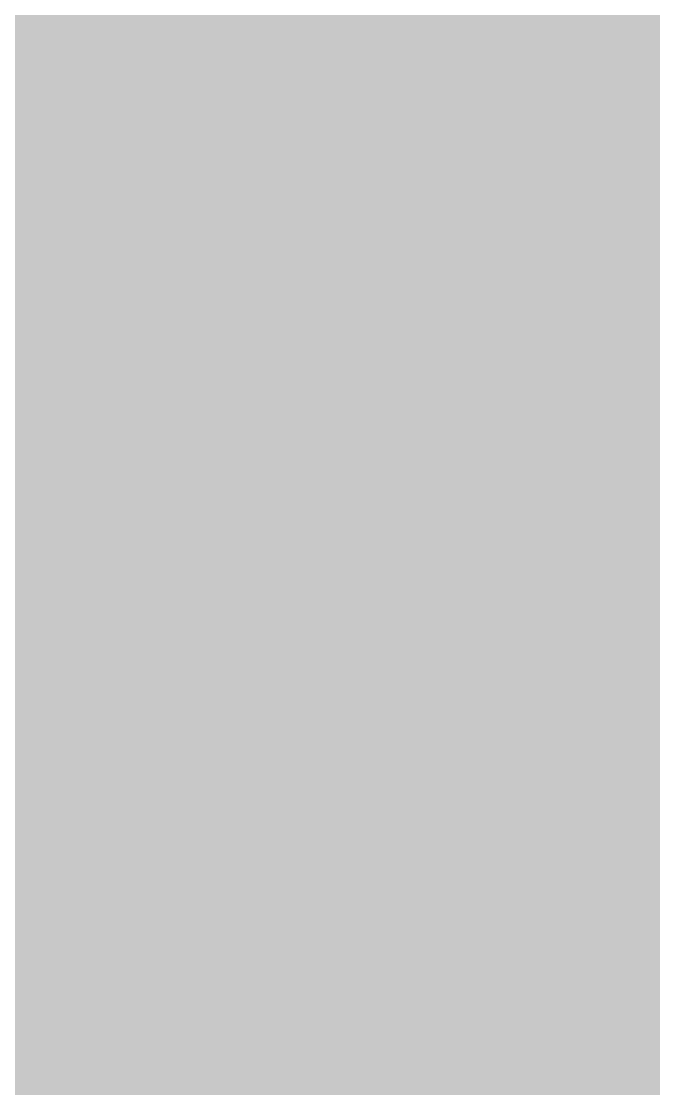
# Model space of a CAD drawing. Header units: millimetres. Extents: x 85 to 447, y 59 to 294.
# Drawn here: x 344.183 to 344.647, y 68.488 to 69.27 of the extents above; entities that cross this region are included whole.
import ezdxf

# ---------------------------------------------------------------- set-up
doc = ezdxf.new("R2010")
doc.units = ezdxf.units.MM
doc.layers.add('BG', color=7, linetype='Continuous')

msp = doc.modelspace()

# ---------------------------------------------------------------- hatches: boundary and pattern name
at = {"true_color": 0xfce102}
for points in [[(344.49929, 68.78558), (344.49929, 68.79084), (344.50077, 68.79412), (344.50225, 68.7974), (344.50372, 68.80068), (344.50518, 68.80395), (344.50663, 68.80722), (344.50807, 68.81049), (344.50951, 68.81375), (344.51094, 68.81701), (344.51237, 68.82027), (344.51379, 68.82353), (344.5152, 68.82678), (344.51662, 68.83003), (344.51803, 68.83328), (344.51943, 68.83653), (344.52084, 68.83977), (344.52224, 68.84302), (344.52364, 68.84626), (344.52504, 68.8495), (344.52645, 68.85273), (344.52785, 68.85597), (344.52925, 68.85921), (344.53066, 68.86244), (344.53206, 68.86568), (344.53347, 68.86891), (344.53339, 68.87056), (344.53315, 68.87212), (344.53276, 68.8736), (344.53223, 68.87499), (344.53156, 68.8763), (344.53077, 68.87754), (344.52987, 68.87871), (344.52886, 68.87981), (344.52775, 68.88084), (344.52656, 68.88182), (344.52528, 68.88274), (344.52393, 68.88361), (344.52252, 68.88443), (344.52105, 68.88521), (344.51954, 68.88594), (344.51799, 68.88664), (344.51641, 68.88731), (344.51481, 68.88795), (344.5132, 68.88856), (344.51159, 68.88915), (344.50998, 68.88973), (344.50839, 68.89029), (344.50682, 68.89084), (344.50528, 68.89138), (344.50086, 68.89241), (344.49639, 68.89347), (344.49188, 68.89455), (344.48732, 68.89564), (344.48274, 68.89675), (344.47812, 68.89785), (344.47348, 68.89895), (344.46881, 68.90004), (344.46412, 68.90112), (344.45942, 68.90217), (344.45471, 68.90319), (344.44998, 68.90418), (344.44525, 68.90512), (344.44053, 68.90602), (344.4358, 68.90686), (344.43108, 68.90763), (344.42637, 68.90834), (344.42168, 68.90898), (344.417, 68.90954), (344.41235, 68.91001), (344.40772, 68.91038), (344.40312, 68.91066), (344.39855, 68.91083), (344.39402, 68.91089), (344.39054, 68.90794), (344.38736, 68.90485), (344.38446, 68.90163), (344.38183, 68.89828), (344.37944, 68.89482), (344.37729, 68.89124), (344.37537, 68.88757), (344.37366, 68.8838), (344.37214, 68.87995), (344.37081, 68.87602), (344.36965, 68.87202), (344.36865, 68.86796), (344.36778, 68.86385), (344.36705, 68.85969), (344.36643, 68.8555), (344.36591, 68.85128), (344.36547, 68.84703), (344.36512, 68.84278), (344.36482, 68.83852), (344.36457, 68.83426), (344.36435, 68.83002), (344.36415, 68.8258), (344.36395, 68.8216), (344.36375, 68.81744), (344.36944, 68.81664), (344.3751, 68.8158), (344.38075, 68.8149), (344.38637, 68.81396), (344.39198, 68.81296), (344.39758, 68.81191), (344.40315, 68.81082), (344.40872, 68.80968), (344.41427, 68.80849), (344.4198, 68.80726), (344.42533, 68.80598), (344.43084, 68.80466), (344.43635, 68.80329), (344.44185, 68.80188), (344.44734, 68.80043), (344.45283, 68.79894), (344.45831, 68.7974), (344.46379, 68.79583), (344.46926, 68.79421), (344.47474, 68.79256), (344.48021, 68.79087), (344.48569, 68.78914), (344.49116, 68.78738), (344.49664, 68.78558)], [(344.65609, 68.60217), (344.65767, 68.60316), (344.65991, 68.60455), (344.66273, 68.60631), (344.66607, 68.60839), (344.66987, 68.61078), (344.67406, 68.61342), (344.67858, 68.61628), (344.68338, 68.61933), (344.68837, 68.62252), (344.6935, 68.62583), (344.69871, 68.62922), (344.70394, 68.63265), (344.70911, 68.63608), (344.71416, 68.63948), (344.71904, 68.64281), (344.72367, 68.64604), (344.728, 68.64912), (344.73195, 68.65203), (344.73548, 68.65473), (344.7385, 68.65718), (344.74097, 68.65934), (344.7428, 68.66119), (344.74395, 68.66267), (344.74435, 68.66376), (344.74067, 68.66592), (344.7369, 68.66799), (344.73306, 68.66998), (344.72915, 68.6719), (344.72518, 68.67377), (344.72115, 68.67557), (344.71709, 68.67733), (344.71299, 68.67905), (344.70886, 68.68073), (344.70471, 68.68239), (344.70055, 68.68403), (344.69639, 68.68566), (344.69223, 68.68729), (344.68808, 68.68892), (344.68396, 68.69057), (344.67987, 68.69223), (344.67581, 68.69392), (344.6718, 68.69565), (344.66784, 68.69741), (344.66394, 68.69922), (344.66012, 68.70109), (344.65637, 68.70303), (344.65271, 68.70503), (344.64914, 68.70712), (344.63985, 68.71056), (344.63052, 68.71397), (344.62116, 68.71736), (344.61177, 68.72073), (344.60234, 68.72407), (344.59289, 68.72738), (344.58341, 68.73067), (344.57391, 68.73393), (344.56438, 68.73716), (344.55483, 68.74036), (344.54527, 68.74353), (344.53569, 68.74668), (344.52609, 68.74979), (344.51649, 68.75288), (344.50687, 68.75593), (344.49725, 68.75896), (344.48762, 68.76195), (344.47799, 68.76491), (344.46836, 68.76784), (344.45873, 68.77073), (344.4491, 68.77359), (344.43948, 68.77642), (344.42986, 68.77922), (344.42025, 68.78198), (344.41795, 68.78244), (344.41563, 68.78294), (344.4133, 68.78345), (344.41095, 68.78399), (344.40859, 68.78455), (344.40622, 68.78511), (344.40383, 68.78568), (344.40144, 68.78626), (344.39903, 68.78683), (344.39662, 68.7874), (344.3942, 68.78795), (344.39177, 68.78849), (344.38934, 68.78902), (344.38691, 68.78952), (344.38447, 68.78999), (344.38203, 68.79043), (344.37959, 68.79084), (344.37715, 68.7912), (344.37471, 68.79153), (344.37227, 68.7918), (344.36984, 68.79202), (344.36741, 68.79218), (344.36499, 68.79228), (344.36258, 68.79231), (344.36258, 68.69392), (344.37468, 68.6906), (344.38678, 68.68721), (344.39887, 68.68376), (344.41097, 68.68025), (344.42306, 68.67669), (344.43515, 68.67307), (344.44723, 68.66941), (344.45931, 68.66569), (344.47137, 68.66193), (344.48343, 68.65812), (344.49548, 68.65427), (344.50752, 68.65039), (344.51955, 68.64646), (344.53157, 68.6425), (344.54357, 68.63851), (344.55556, 68.63449), (344.56753, 68.63044), (344.57949, 68.62637), (344.59143, 68.62227), (344.60335, 68.61816), (344.61525, 68.61402), (344.62713, 68.60987), (344.63899, 68.60571), (344.65083, 68.60153), (344.651, 68.60161), (344.65117, 68.60168), (344.65135, 68.60174), (344.65152, 68.6018), (344.6517, 68.60185), (344.65189, 68.6019), (344.65208, 68.60194), (344.65227, 68.60198), (344.65247, 68.60201), (344.65267, 68.60204), (344.65288, 68.60207), (344.65309, 68.60209), (344.6533, 68.60211), (344.65353, 68.60212), (344.65375, 68.60213), (344.65399, 68.60214), (344.65423, 68.60215), (344.65447, 68.60216), (344.65472, 68.60216), (344.65498, 68.60216), (344.65525, 68.60217), (344.65552, 68.60217), (344.6558, 68.60217)], [(344.49311, 68.53361), (344.4932, 68.5335), (344.49329, 68.53338), (344.49339, 68.53326), (344.49349, 68.53314), (344.49359, 68.53302), (344.4937, 68.5329), (344.49381, 68.53278), (344.49392, 68.53265), (344.49404, 68.53253), (344.49416, 68.53241), (344.49429, 68.53228), (344.49443, 68.53216), (344.49457, 68.53203), (344.49472, 68.53191), (344.49488, 68.53178), (344.49504, 68.53165), (344.49522, 68.53151), (344.4954, 68.53138), (344.49559, 68.53125), (344.49579, 68.53111), (344.496, 68.53097), (344.49622, 68.53083), (344.49646, 68.53069), (344.4967, 68.53055), (344.4969, 68.53062), (344.49708, 68.5307), (344.49727, 68.53078), (344.49745, 68.53085), (344.49762, 68.53092), (344.4978, 68.53099), (344.49797, 68.53106), (344.49815, 68.53113), (344.49832, 68.53119), (344.49849, 68.53125), (344.49867, 68.53131), (344.49884, 68.53137), (344.49902, 68.53142), (344.4992, 68.53146), (344.49939, 68.53151), (344.49958, 68.53155), (344.49977, 68.53158), (344.49997, 68.53162), (344.50018, 68.53164), (344.50039, 68.53167), (344.50061, 68.53169), (344.50084, 68.5317), (344.50108, 68.53171), (344.50133, 68.53171), (344.50245, 68.53484), (344.50358, 68.53796), (344.50471, 68.54108), (344.50585, 68.5442), (344.50699, 68.54732), (344.50814, 68.55044), (344.50929, 68.55356), (344.51045, 68.55668), (344.51161, 68.5598), (344.51278, 68.56291), (344.51395, 68.56603), (344.51512, 68.56914), (344.5163, 68.57226), (344.51748, 68.57537), (344.51867, 68.57848), (344.51986, 68.5816), (344.52105, 68.58471), (344.52225, 68.58782), (344.52344, 68.59093), (344.52465, 68.59405), (344.52585, 68.59716), (344.52706, 68.60027), (344.52827, 68.60339), (344.52948, 68.6065), (344.52948, 68.60682), (344.52948, 68.60714), (344.52948, 68.60747), (344.52948, 68.6078), (344.52949, 68.60814), (344.52949, 68.60848), (344.5295, 68.60882), (344.52951, 68.60916), (344.52953, 68.60951), (344.52955, 68.60985), (344.52957, 68.6102), (344.5296, 68.61054), (344.52963, 68.61089), (344.52967, 68.61123), (344.52971, 68.61157), (344.52976, 68.61191), (344.52982, 68.61225), (344.52988, 68.61259), (344.52995, 68.61292), (344.53003, 68.61324), (344.53012, 68.61357), (344.53021, 68.61389), (344.53032, 68.6142), (344.53043, 68.61451), (344.52321, 68.61676), (344.51599, 68.61904), (344.50875, 68.62134), (344.50151, 68.62366), (344.49425, 68.626), (344.48699, 68.62835), (344.47972, 68.63071), (344.47245, 68.63308), (344.46517, 68.63546), (344.45788, 68.63784), (344.45059, 68.64022), (344.44329, 68.6426), (344.43599, 68.64497), (344.42868, 68.64734), (344.42138, 68.64969), (344.41407, 68.65204), (344.40676, 68.65436), (344.39945, 68.65667), (344.39213, 68.65896), (344.38482, 68.66123), (344.37751, 68.66347), (344.3702, 68.66568), (344.3629, 68.66785), (344.35559, 68.67), (344.35403, 68.66677), (344.35246, 68.66354), (344.3509, 68.66032), (344.34935, 68.65709), (344.34779, 68.65387), (344.34625, 68.65065), (344.3447, 68.64744), (344.34316, 68.64422), (344.34162, 68.641), (344.34008, 68.63778), (344.33855, 68.63457), (344.33702, 68.63135), (344.33549, 68.62813), (344.33396, 68.6249), (344.33244, 68.62168), (344.33091, 68.61845), (344.32939, 68.61522), (344.32787, 68.61198), (344.32635, 68.60874), (344.32483, 68.60549), (344.32331, 68.60224), (344.3218, 68.59899), (344.32028, 68.59573), (344.31876, 68.59246), (344.31876, 68.58667), (344.31926, 68.58658), (344.31976, 68.58648), (344.32028, 68.58639), (344.32081, 68.58629), (344.32134, 68.5862), (344.32189, 68.5861), (344.32244, 68.586), (344.323, 68.5859), (344.32356, 68.58581), (344.32414, 68.58571), (344.32471, 68.58561), (344.32529, 68.58551), (344.32588, 68.58541), (344.32647, 68.58531), (344.32706, 68.58521), (344.32765, 68.58511), (344.32824, 68.58501), (344.32884, 68.58492), (344.32943, 68.58482), (344.33003, 68.58472), (344.33062, 68.58463), (344.33121, 68.58453), (344.3318, 68.58444), (344.33238, 68.58434), (344.33905, 68.58225), (344.34572, 68.58016), (344.35239, 68.57807), (344.35906, 68.57598), (344.36573, 68.57388), (344.3724, 68.57179), (344.37907, 68.5697), (344.38575, 68.56761), (344.39242, 68.56551), (344.3991, 68.56342), (344.40578, 68.56132), (344.41247, 68.55922), (344.41915, 68.55711), (344.42585, 68.555), (344.43254, 68.55289), (344.43925, 68.55077), (344.44595, 68.54865), (344.45267, 68.54652), (344.45939, 68.54439), (344.46612, 68.54225), (344.47285, 68.5401), (344.47959, 68.53795), (344.48635, 68.53578)], [(344.55856, 68.60476), (344.55724, 68.60134), (344.55593, 68.5979), (344.55461, 68.59446), (344.5533, 68.591), (344.552, 68.58753), (344.55069, 68.58404), (344.54938, 68.58055), (344.54808, 68.57705), (344.54678, 68.57354), (344.54549, 68.57002), (344.54419, 68.56649), (344.5429, 68.56295), (344.54161, 68.55941), (344.54032, 68.55586), (344.53903, 68.5523), (344.53775, 68.54874), (344.53646, 68.54518), (344.53518, 68.54161), (344.53391, 68.53804), (344.53263, 68.53447), (344.53136, 68.53089), (344.53009, 68.52732), (344.52882, 68.52374), (344.52755, 68.52016), (344.52791, 68.52016), (344.52826, 68.52016), (344.52862, 68.52016), (344.52897, 68.52016), (344.52932, 68.52016), (344.52966, 68.52015), (344.53001, 68.52014), (344.53035, 68.52014), (344.53069, 68.52012), (344.53102, 68.52011), (344.53136, 68.52009), (344.53169, 68.52007), (344.53201, 68.52004), (344.53234, 68.52002), (344.53266, 68.51998), (344.53297, 68.51994), (344.53329, 68.5199), (344.53359, 68.51985), (344.5339, 68.5198), (344.5342, 68.51973), (344.53449, 68.51967), (344.53478, 68.51959), (344.53507, 68.51951), (344.53535, 68.51942), (344.53752, 68.51871), (344.53987, 68.51798), (344.54239, 68.51724), (344.54505, 68.51649), (344.54784, 68.51572), (344.55073, 68.51493), (344.55372, 68.51413), (344.55677, 68.5133), (344.55988, 68.51246), (344.56301, 68.51159), (344.56616, 68.5107), (344.56931, 68.50978), (344.57243, 68.50883), (344.5755, 68.50786), (344.57851, 68.50686), (344.58144, 68.50582), (344.58427, 68.50475), (344.58699, 68.50365), (344.58956, 68.50251), (344.59198, 68.50134), (344.59422, 68.50013), (344.59626, 68.49887), (344.59809, 68.49758), (344.59969, 68.49624), (344.60319, 68.49624), (344.60462, 68.49973), (344.60604, 68.50322), (344.60746, 68.50669), (344.60888, 68.51016), (344.6103, 68.51363), (344.61171, 68.51709), (344.61311, 68.52055), (344.61452, 68.524), (344.61592, 68.52744), (344.61732, 68.53089), (344.61872, 68.53433), (344.62012, 68.53776), (344.62151, 68.54119), (344.62291, 68.54462), (344.6243, 68.54805), (344.6257, 68.55148), (344.6271, 68.5549), (344.62849, 68.55832), (344.62989, 68.56174), (344.63129, 68.56516), (344.63269, 68.56858), (344.6341, 68.57199), (344.6355, 68.57541), (344.63691, 68.57883), (344.63522, 68.57937), (344.63353, 68.5799), (344.63185, 68.58044), (344.63017, 68.58098), (344.6285, 68.58151), (344.62684, 68.58204), (344.62518, 68.58258), (344.62352, 68.58311), (344.62188, 68.58364), (344.62023, 68.58417), (344.6186, 68.5847), (344.61697, 68.58522), (344.61534, 68.58575), (344.61372, 68.58628), (344.61211, 68.5868), (344.6105, 68.58732), (344.60889, 68.58784), (344.60729, 68.58836), (344.6057, 68.58888), (344.6041, 68.5894), (344.60252, 68.58992), (344.60094, 68.59043), (344.59936, 68.59095), (344.59779, 68.59146), (344.59665, 68.59201), (344.59539, 68.59261), (344.59403, 68.59325), (344.59257, 68.59391), (344.59103, 68.59461), (344.58941, 68.59532), (344.58772, 68.59605), (344.58598, 68.59679), (344.58419, 68.59753), (344.58237, 68.59826), (344.58052, 68.59899), (344.57865, 68.5997), (344.57678, 68.60038), (344.57491, 68.60104), (344.57305, 68.60167), (344.57122, 68.60225), (344.56941, 68.60279), (344.56766, 68.60328), (344.56595, 68.6037), (344.56431, 68.60407), (344.56274, 68.60436), (344.56125, 68.60458), (344.55985, 68.60471)], [(344.36104, 68.45314), (344.36111, 68.45326), (344.36119, 68.45336), (344.36127, 68.45346), (344.36135, 68.45354), (344.36144, 68.45362), (344.36153, 68.45369), (344.36163, 68.45376), (344.36173, 68.45381), (344.36184, 68.45386), (344.36194, 68.45391), (344.36205, 68.45394), (344.36217, 68.45398), (344.36229, 68.454), (344.36241, 68.45403), (344.36253, 68.45404), (344.36265, 68.45406), (344.36278, 68.45407), (344.3629, 68.45408), (344.36303, 68.45409), (344.36316, 68.45409), (344.36329, 68.45409), (344.36343, 68.45409), (344.36356, 68.45409), (344.36369, 68.45409), (344.36502, 68.45756), (344.36635, 68.46103), (344.36768, 68.46449), (344.36901, 68.46796), (344.37034, 68.47143), (344.37168, 68.47489), (344.37301, 68.47836), (344.37435, 68.48182), (344.37569, 68.48529), (344.37703, 68.48876), (344.37837, 68.49222), (344.37972, 68.49569), (344.38107, 68.49916), (344.38243, 68.50263), (344.38379, 68.50609), (344.38516, 68.50956), (344.38653, 68.51303), (344.38791, 68.5165), (344.3893, 68.51997), (344.3907, 68.52344), (344.3921, 68.52691), (344.39351, 68.53037), (344.39493, 68.53384), (344.39636, 68.53732), (344.39249, 68.53848), (344.38864, 68.53965), (344.3848, 68.5408), (344.38097, 68.54196), (344.37716, 68.5431), (344.37335, 68.54424), (344.36956, 68.54537), (344.36578, 68.5465), (344.36201, 68.54762), (344.35825, 68.54873), (344.3545, 68.54984), (344.35076, 68.55094), (344.34702, 68.55204), (344.34329, 68.55313), (344.33956, 68.55422), (344.33584, 68.5553), (344.33213, 68.55638), (344.32842, 68.55745), (344.32471, 68.55851), (344.321, 68.55957), (344.3173, 68.56063), (344.31359, 68.56168), (344.30989, 68.56273), (344.30619, 68.56377), (344.30467, 68.56054), (344.30315, 68.55729), (344.30163, 68.55404), (344.30011, 68.55077), (344.29858, 68.54749), (344.29705, 68.5442), (344.29552, 68.5409), (344.29398, 68.5376), (344.29245, 68.53428), (344.29092, 68.53096), (344.28939, 68.52763), (344.28786, 68.52429), (344.28633, 68.52095), (344.2848, 68.5176), (344.28328, 68.51425), (344.28176, 68.51089), (344.28025, 68.50753), (344.27874, 68.50417), (344.27723, 68.5008), (344.27574, 68.49743), (344.27425, 68.49406), (344.27276, 68.49069), (344.27128, 68.48731), (344.26982, 68.48394), (344.26982, 68.48383), (344.26982, 68.48373), (344.26983, 68.48363), (344.26984, 68.48352), (344.26986, 68.48342), (344.26988, 68.48331), (344.2699, 68.4832), (344.26993, 68.48309), (344.26996, 68.48298), (344.27, 68.48287), (344.27004, 68.48275), (344.27008, 68.48263), (344.27013, 68.48251), (344.27018, 68.48238), (344.27024, 68.48224), (344.2703, 68.48211), (344.27037, 68.48196), (344.27044, 68.48181), (344.27052, 68.48166), (344.2706, 68.48149), (344.27069, 68.48132), (344.27078, 68.48114), (344.27088, 68.48096), (344.27098, 68.48076), (344.27471, 68.47964), (344.27845, 68.47852), (344.28218, 68.47739), (344.28592, 68.47626), (344.28966, 68.47512), (344.2934, 68.47399), (344.29715, 68.47285), (344.30089, 68.47171), (344.30464, 68.47056), (344.30839, 68.46941), (344.31214, 68.46826), (344.31589, 68.46711), (344.31965, 68.46596), (344.3234, 68.4648), (344.32716, 68.46364), (344.33092, 68.46248), (344.33468, 68.46132), (344.33844, 68.46016), (344.34221, 68.45899), (344.34597, 68.45782), (344.34974, 68.45666), (344.35351, 68.45549), (344.35727, 68.45431)], [(344.53347, 68.49253), (344.52887, 68.49408), (344.52427, 68.49563), (344.51968, 68.49717), (344.51509, 68.4987), (344.51051, 68.50022), (344.50592, 68.50174), (344.50134, 68.50326), (344.49676, 68.50476), (344.49218, 68.50626), (344.48761, 68.50776), (344.48304, 68.50925), (344.47847, 68.51074), (344.4739, 68.51223), (344.46934, 68.51371), (344.46477, 68.51518), (344.46021, 68.51666), (344.45565, 68.51813), (344.4511, 68.5196), (344.44654, 68.52106), (344.44199, 68.52253), (344.43743, 68.52399), (344.43288, 68.52545), (344.42834, 68.52691), (344.42379, 68.52837), (344.4235, 68.52791), (344.4232, 68.52744), (344.42291, 68.52696), (344.42262, 68.52647), (344.42232, 68.52597), (344.42203, 68.52547), (344.42173, 68.52497), (344.42144, 68.52445), (344.42115, 68.52393), (344.42085, 68.52341), (344.42056, 68.52288), (344.42027, 68.52235), (344.41998, 68.52181), (344.41969, 68.52128), (344.4194, 68.52074), (344.41912, 68.52019), (344.41883, 68.51965), (344.41855, 68.51911), (344.41827, 68.51856), (344.41799, 68.51802), (344.41772, 68.51747), (344.41744, 68.51693), (344.41718, 68.51639), (344.41691, 68.51585), (344.41608, 68.51355), (344.41513, 68.51107), (344.41407, 68.5084), (344.41292, 68.50558), (344.41168, 68.50262), (344.41038, 68.49954), (344.40903, 68.49635), (344.40764, 68.49308), (344.40622, 68.48974), (344.4048, 68.48635), (344.40338, 68.48292), (344.40197, 68.47949), (344.4006, 68.47605), (344.39928, 68.47264), (344.39801, 68.46927), (344.39682, 68.46596), (344.39571, 68.46272), (344.39471, 68.45958), (344.39382, 68.45655), (344.39307, 68.45365), (344.39245, 68.4509), (344.392, 68.44831), (344.39171, 68.44591), (344.39162, 68.44371), (344.39808, 68.44158), (344.40455, 68.43945), (344.41103, 68.43732), (344.41752, 68.43518), (344.42402, 68.43304), (344.43052, 68.4309), (344.43702, 68.42875), (344.44354, 68.42661), (344.45005, 68.42446), (344.45657, 68.4223), (344.4631, 68.42014), (344.46963, 68.41798), (344.47616, 68.41582), (344.48269, 68.41365), (344.48923, 68.41148), (344.49576, 68.40931), (344.5023, 68.40714), (344.50884, 68.40496), (344.51537, 68.40277), (344.52191, 68.40059), (344.52845, 68.3984), (344.53498, 68.39621), (344.54151, 68.39401), (344.54804, 68.39181), (344.54813, 68.39173), (344.54824, 68.39166), (344.54835, 68.39158), (344.54848, 68.39151), (344.54862, 68.39143), (344.54876, 68.39135), (344.54891, 68.39128), (344.54907, 68.3912), (344.54923, 68.39111), (344.5494, 68.39103), (344.54958, 68.39094), (344.54975, 68.39085), (344.54993, 68.39075), (344.55011, 68.39064), (344.55029, 68.39053), (344.55047, 68.39042), (344.55065, 68.39029), (344.55083, 68.39016), (344.55101, 68.39002), (344.55118, 68.38987), (344.55134, 68.38971), (344.55151, 68.38954), (344.55166, 68.38936), (344.55181, 68.38917), (344.55626, 68.38917), (344.55748, 68.39204), (344.55871, 68.39493), (344.55993, 68.39781), (344.56115, 68.40071), (344.56238, 68.4036), (344.5636, 68.4065), (344.56483, 68.4094), (344.56605, 68.4123), (344.56728, 68.41521), (344.56851, 68.41811), (344.56974, 68.42102), (344.57097, 68.42393), (344.5722, 68.42684), (344.57344, 68.42974), (344.57468, 68.43265), (344.57592, 68.43555), (344.57716, 68.43845), (344.57841, 68.44135), (344.57966, 68.44425), (344.58092, 68.44714), (344.58218, 68.45003), (344.58345, 68.45291), (344.58472, 68.45579), (344.586, 68.45866), (344.58614, 68.45929), (344.58629, 68.45991), (344.58644, 68.46053), (344.58659, 68.46115), (344.58674, 68.46177), (344.5869, 68.4624), (344.58705, 68.46301), (344.58721, 68.46363), (344.58738, 68.46425), (344.58754, 68.46486), (344.58771, 68.46547), (344.58788, 68.46608), (344.58806, 68.46669), (344.58824, 68.46729), (344.58842, 68.46788), (344.58861, 68.46848), (344.5888, 68.46906), (344.589, 68.46965), (344.5892, 68.47022), (344.58941, 68.4708), (344.58963, 68.47136), (344.58984, 68.47192), (344.59007, 68.47248), (344.5903, 68.47302), (344.58848, 68.47364), (344.58667, 68.47426), (344.58485, 68.47488), (344.58303, 68.4755), (344.58121, 68.47612), (344.57939, 68.47674), (344.57757, 68.47736), (344.57574, 68.47797), (344.57392, 68.47859), (344.5721, 68.4792), (344.57027, 68.47981), (344.56844, 68.48042), (344.56661, 68.48103), (344.56478, 68.48163), (344.56295, 68.48222), (344.56111, 68.48282), (344.55927, 68.4834), (344.55743, 68.48399), (344.55559, 68.48456), (344.55375, 68.48513), (344.5519, 68.4857), (344.55005, 68.48625), (344.5482, 68.4868), (344.54634, 68.48734), (344.54576, 68.48762), (344.54519, 68.48789), (344.54463, 68.48815), (344.54407, 68.48841), (344.54351, 68.48867), (344.54296, 68.48891), (344.54242, 68.48916), (344.54188, 68.48939), (344.54134, 68.48963), (344.54081, 68.48985), (344.54027, 68.49008), (344.53975, 68.49029), (344.53922, 68.49051), (344.5387, 68.49071), (344.53817, 68.49092), (344.53765, 68.49112), (344.53713, 68.49131), (344.53661, 68.4915), (344.53609, 68.49168), (344.53557, 68.49186), (344.53504, 68.49203), (344.53452, 68.4922), (344.534, 68.49237)]]:
    msp.add_hatch(color=2, dxfattribs=at).paths.add_polyline_path(points)
at = {"layer": 'BG', "true_color": 0x5e416d}
msp.add_hatch(color=197, dxfattribs=at).paths.add_polyline_path([(309.36953, 58.52312), (429.36937, 58.52312), (429.36937, 158.5231), (309.36953, 158.5231)])

doc.saveas('drawing.dxf')
